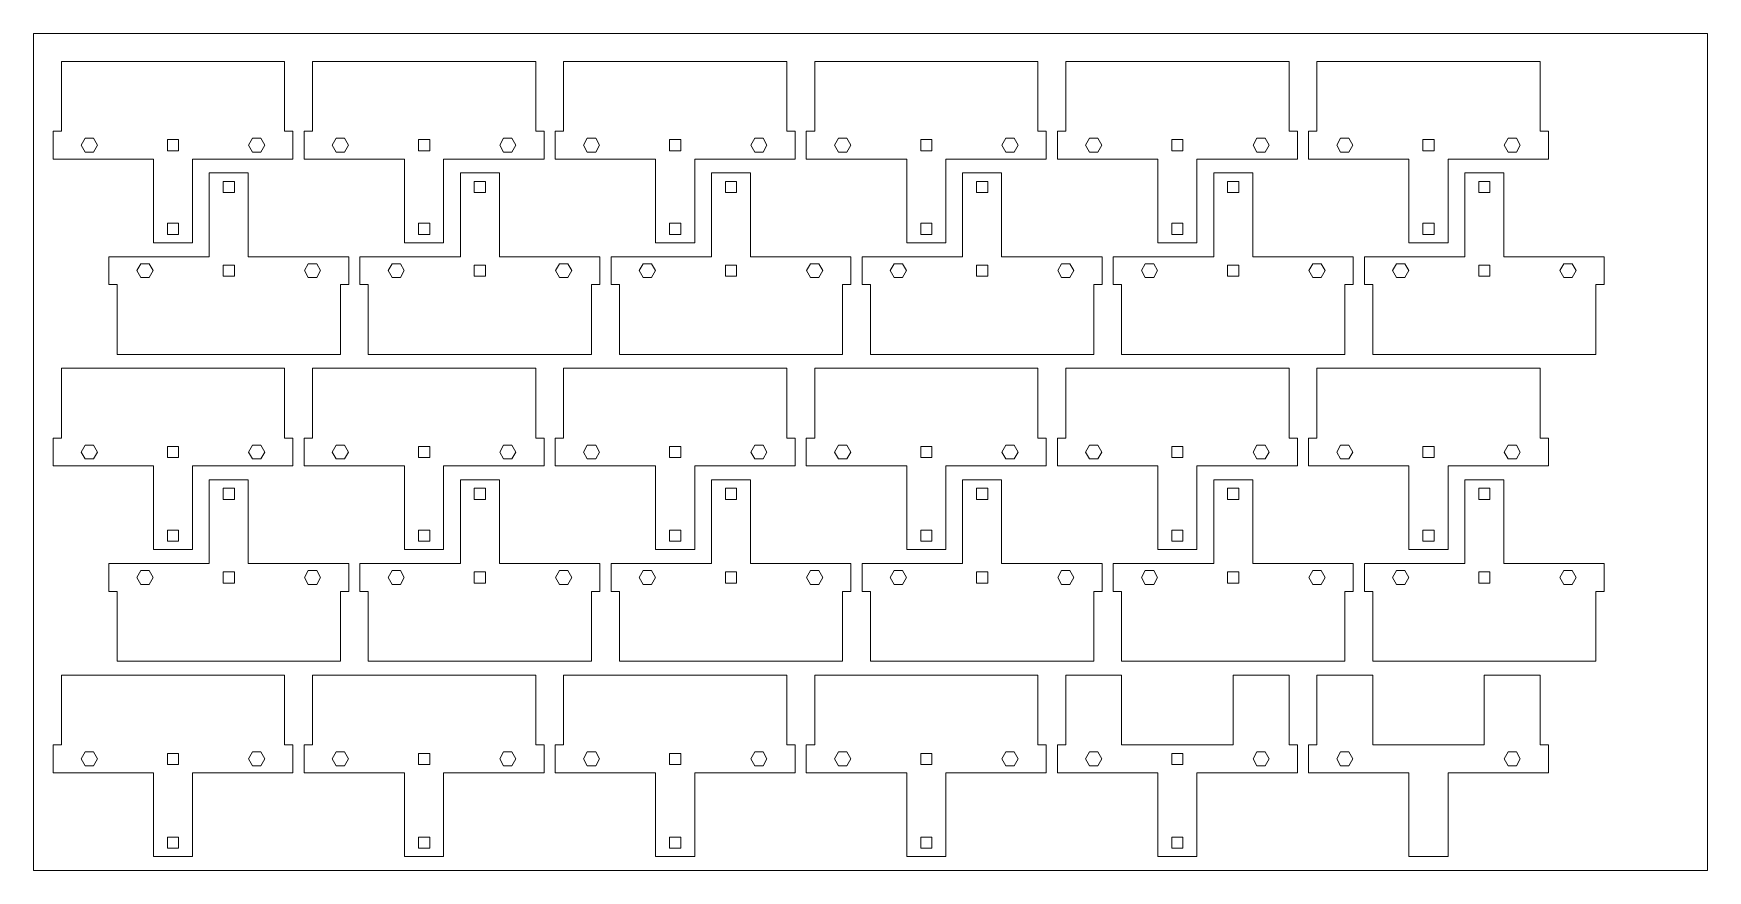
# Model space of a CAD drawing. Header units: millimetres. Extents: x 0 to 600, y 0 to 300.
import ezdxf

# ---------------------------------------------------------------- set-up
doc = ezdxf.new("R2010")
doc.units = ezdxf.units.MM
doc.layers.get('0').update_dxf_attribs({"linetype": 'CONTINUOUS', "lineweight": 0})

msp = doc.modelspace()

# ---------------------------------------------------------------- linework, layer by layer
for p, q in [((600, 300), (0, 300)), ((0, 300), (0, 0)), ((600, 0), (600, 300)), ((10, 290), (10, 265)), ((10, 290), (90, 290)), ((90, 265), (90, 290)), ((100, 290), (100, 265)), ((100, 290), (180, 290)), ((180, 265), (180, 290)), ((190, 290), (190, 265)), ((190, 290), (270, 290)), ((270, 265), (270, 290)), ((280, 290), (280, 265)), ((280, 290), (360, 290)), ((360, 265), (360, 290)), ((370, 290), (370, 265)), ((370, 290), (450, 290)), ((450, 265), (450, 290)), ((460, 290), (460, 265)), ((460, 290), (540, 290)), ((540, 265), (540, 290)), ((10, 265), (7, 265)), ((7, 255), (7, 265)), ((90, 265), (93, 265)), ((93, 255), (93, 265)), ((100, 265), (97, 265)), ((97, 255), (97, 265)), ((180, 265), (183, 265)), ((183, 255), (183, 265)), ((190, 265), (187, 265)), ((187, 255), (187, 265)), ((270, 265), (273, 265)), ((273, 255), (273, 265)), ((280, 265), (277, 265)), ((277, 255), (277, 265)), ((360, 265), (363, 265)), ((363, 255), (363, 265)), ((370, 265), (367, 265)), ((367, 255), (367, 265)), ((450, 265), (453, 265)), ((453, 255), (453, 265)), ((460, 265), (457, 265)), ((457, 255), (457, 265)), ((540, 265), (543, 265)), ((543, 255), (543, 265)), ((18.5, 262.5), (17.1, 260)), ((17.1, 260), (18.5, 257.5)), ((21.5, 262.5), (18.5, 262.5)), ((21.5, 262.5), (22.9, 260)), ((22.9, 260), (21.5, 257.5)), ((48, 262), (52, 262)), ((48, 258), (48, 262)), ((52, 258), (48, 258)), ((52, 262), (52, 258)), ((78.5, 262.5), (77.1, 260)), ((77.1, 260), (78.5, 257.5)), ((81.5, 262.5), (78.5, 262.5)), ((81.5, 262.5), (82.9, 260)), ((82.9, 260), (81.5, 257.5)), ((108.5, 262.5), (107.1, 260)), ((107.1, 260), (108.5, 257.5)), ((111.5, 262.5), (108.5, 262.5)), ((111.5, 262.5), (112.9, 260)), ((112.9, 260), (111.5, 257.5)), ((138, 262), (142, 262)), ((138, 258), (138, 262)), ((142, 258), (138, 258)), ((142, 262), (142, 258)), ((168.5, 262.5), (167.1, 260)), ((167.1, 260), (168.5, 257.5)), ((171.5, 262.5), (168.5, 262.5)), ((171.5, 262.5), (172.9, 260)), ((172.9, 260), (171.5, 257.5)), ((198.5, 262.5), (197.1, 260)), ((197.1, 260), (198.5, 257.5)), ((201.5, 262.5), (198.5, 262.5)), ((201.5, 262.5), (202.9, 260)), ((202.9, 260), (201.5, 257.5)), ((228, 262), (232, 262)), ((228, 258), (228, 262)), ((232, 258), (228, 258)), ((232, 262), (232, 258)), ((258.5, 262.5), (257.1, 260)), ((257.1, 260), (258.5, 257.5)), ((261.5, 262.5), (258.5, 262.5)), ((261.5, 262.5), (262.9, 260)), ((262.9, 260), (261.5, 257.5)), ((288.5, 262.5), (287.1, 260)), ((287.1, 260), (288.5, 257.5)), ((291.5, 262.5), (288.5, 262.5)), ((291.5, 262.5), (292.9, 260)), ((292.9, 260), (291.5, 257.5)), ((318, 262), (322, 262)), ((318, 258), (318, 262)), ((322, 258), (318, 258)), ((322, 262), (322, 258)), ((348.5, 262.5), (347.1, 260)), ((347.1, 260), (348.5, 257.5)), ((351.5, 262.5), (348.5, 262.5)), ((351.5, 262.5), (352.9, 260)), ((352.9, 260), (351.5, 257.5)), ((378.5, 262.5), (377.1, 260)), ((377.1, 260), (378.5, 257.5)), ((381.5, 262.5), (378.5, 262.5)), ((381.5, 262.5), (382.9, 260)), ((382.9, 260), (381.5, 257.5)), ((408, 262), (412, 262)), ((408, 258), (408, 262)), ((412, 258), (408, 258)), ((412, 262), (412, 258)), ((438.5, 262.5), (437.1, 260)), ((437.1, 260), (438.5, 257.5)), ((441.5, 262.5), (438.5, 262.5)), ((441.5, 262.5), (442.9, 260)), ((442.9, 260), (441.5, 257.5)), ((468.5, 262.5), (467.1, 260)), ((467.1, 260), (468.5, 257.5)), ((471.5, 262.5), (468.5, 262.5)), ((471.5, 262.5), (472.9, 260)), ((472.9, 260), (471.5, 257.5)), ((498, 262), (502, 262)), ((498, 258), (498, 262)), ((502, 258), (498, 258)), ((502, 262), (502, 258)), ((528.5, 262.5), (527.1, 260)), ((527.1, 260), (528.5, 257.5)), ((531.5, 262.5), (528.5, 262.5)), ((531.5, 262.5), (532.9, 260)), ((532.9, 260), (531.5, 257.5)), ((7, 255), (43, 255)), ((18.5, 257.5), (21.5, 257.5)), ((43, 255), (43, 225)), ((57, 255), (93, 255)), ((57, 225), (57, 255)), ((78.5, 257.5), (81.5, 257.5)), ((97, 255), (133, 255)), ((108.5, 257.5), (111.5, 257.5)), ((133, 255), (133, 225)), ((147, 255), (183, 255)), ((147, 225), (147, 255)), ((168.5, 257.5), (171.5, 257.5)), ((187, 255), (223, 255)), ((198.5, 257.5), (201.5, 257.5)), ((223, 255), (223, 225)), ((237, 255), (273, 255)), ((237, 225), (237, 255)), ((258.5, 257.5), (261.5, 257.5)), ((277, 255), (313, 255)), ((288.5, 257.5), (291.5, 257.5)), ((313, 255), (313, 225)), ((327, 255), (363, 255)), ((327, 225), (327, 255)), ((348.5, 257.5), (351.5, 257.5)), ((367, 255), (403, 255)), ((378.5, 257.5), (381.5, 257.5)), ((403, 255), (403, 225)), ((417, 255), (453, 255)), ((417, 225), (417, 255)), ((438.5, 257.5), (441.5, 257.5)), ((457, 255), (493, 255)), ((468.5, 257.5), (471.5, 257.5)), ((493, 255), (493, 225)), ((507, 255), (543, 255)), ((507, 225), (507, 255)), ((528.5, 257.5), (531.5, 257.5)), ((63, 250), (77, 250)), ((63, 250), (63, 220)), ((68, 243), (68, 247)), ((68, 247), (72, 247)), ((72, 247), (72, 243)), ((77, 220), (77, 250)), ((153, 250), (167, 250)), ((153, 250), (153, 220)), ((158, 243), (158, 247)), ((158, 247), (162, 247)), ((162, 247), (162, 243)), ((167, 220), (167, 250)), ((243, 250), (257, 250)), ((243, 250), (243, 220)), ((248, 243), (248, 247)), ((248, 247), (252, 247)), ((252, 247), (252, 243)), ((257, 220), (257, 250)), ((333, 250), (347, 250)), ((333, 250), (333, 220)), ((338, 243), (338, 247)), ((338, 247), (342, 247)), ((342, 247), (342, 243)), ((347, 220), (347, 250)), ((423, 250), (437, 250)), ((423, 250), (423, 220)), ((428, 243), (428, 247)), ((428, 247), (432, 247)), ((432, 247), (432, 243)), ((437, 220), (437, 250)), ((513, 250), (527, 250)), ((513, 250), (513, 220)), ((518, 243), (518, 247)), ((518, 247), (522, 247)), ((522, 247), (522, 243)), ((527, 220), (527, 250)), ((72, 243), (68, 243)), ((162, 243), (158, 243)), ((252, 243), (248, 243)), ((342, 243), (338, 243)), ((432, 243), (428, 243)), ((522, 243), (518, 243)), ((48, 232), (52, 232)), ((48, 228), (48, 232)), ((52, 228), (48, 228)), ((52, 232), (52, 228)), ((138, 232), (142, 232)), ((138, 228), (138, 232)), ((142, 228), (138, 228)), ((142, 232), (142, 228)), ((228, 232), (232, 232)), ((228, 228), (228, 232)), ((232, 228), (228, 228)), ((232, 232), (232, 228)), ((318, 232), (322, 232)), ((318, 228), (318, 232)), ((322, 228), (318, 228)), ((322, 232), (322, 228)), ((408, 232), (412, 232)), ((408, 228), (408, 232)), ((412, 228), (408, 228)), ((412, 232), (412, 228)), ((498, 232), (502, 232)), ((498, 228), (498, 232)), ((502, 228), (498, 228)), ((502, 232), (502, 228)), ((43, 225), (57, 225)), ((133, 225), (147, 225)), ((223, 225), (237, 225)), ((313, 225), (327, 225)), ((403, 225), (417, 225)), ((493, 225), (507, 225)), ((63, 220), (27, 220)), ((27, 220), (27, 210)), ((38.5, 217.5), (37.1, 215)), ((41.5, 217.5), (38.5, 217.5)), ((41.5, 217.5), (42.9, 215)), ((68, 213), (68, 217)), ((68, 217), (72, 217)), ((72, 217), (72, 213)), ((113, 220), (77, 220)), ((98.5, 217.5), (97.1, 215)), ((101.5, 217.5), (98.5, 217.5)), ((101.5, 217.5), (102.9, 215)), ((113, 220), (113, 210)), ((153, 220), (117, 220)), ((117, 220), (117, 210)), ((128.5, 217.5), (127.1, 215)), ((131.5, 217.5), (128.5, 217.5)), ((131.5, 217.5), (132.9, 215)), ((158, 213), (158, 217)), ((158, 217), (162, 217)), ((162, 217), (162, 213)), ((203, 220), (167, 220)), ((188.5, 217.5), (187.1, 215)), ((191.5, 217.5), (188.5, 217.5)), ((191.5, 217.5), (192.9, 215)), ((203, 220), (203, 210)), ((243, 220), (207, 220)), ((207, 220), (207, 210)), ((218.5, 217.5), (217.1, 215)), ((221.5, 217.5), (218.5, 217.5)), ((221.5, 217.5), (222.9, 215)), ((248, 213), (248, 217)), ((248, 217), (252, 217)), ((252, 217), (252, 213)), ((293, 220), (257, 220)), ((278.5, 217.5), (277.1, 215)), ((281.5, 217.5), (278.5, 217.5)), ((281.5, 217.5), (282.9, 215)), ((293, 220), (293, 210)), ((333, 220), (297, 220)), ((297, 220), (297, 210)), ((308.5, 217.5), (307.1, 215)), ((311.5, 217.5), (308.5, 217.5)), ((311.5, 217.5), (312.9, 215)), ((338, 213), (338, 217)), ((338, 217), (342, 217)), ((342, 217), (342, 213)), ((383, 220), (347, 220)), ((368.5, 217.5), (367.1, 215)), ((371.5, 217.5), (368.5, 217.5)), ((371.5, 217.5), (372.9, 215)), ((383, 220), (383, 210)), ((423, 220), (387, 220)), ((387, 220), (387, 210)), ((398.5, 217.5), (397.1, 215)), ((401.5, 217.5), (398.5, 217.5)), ((401.5, 217.5), (402.9, 215)), ((428, 213), (428, 217)), ((428, 217), (432, 217)), ((432, 217), (432, 213)), ((473, 220), (437, 220)), ((458.5, 217.5), (457.1, 215)), ((461.5, 217.5), (458.5, 217.5)), ((461.5, 217.5), (462.9, 215)), ((473, 220), (473, 210)), ((513, 220), (477, 220)), ((477, 220), (477, 210)), ((488.5, 217.5), (487.1, 215)), ((491.5, 217.5), (488.5, 217.5)), ((491.5, 217.5), (492.9, 215)), ((518, 213), (518, 217)), ((518, 217), (522, 217)), ((522, 217), (522, 213)), ((563, 220), (527, 220)), ((548.5, 217.5), (547.1, 215)), ((551.5, 217.5), (548.5, 217.5)), ((551.5, 217.5), (552.9, 215)), ((563, 220), (563, 210)), ((30, 210), (27, 210)), ((30, 210), (30, 185)), ((37.1, 215), (38.5, 212.5)), ((38.5, 212.5), (41.5, 212.5)), ((42.9, 215), (41.5, 212.5)), ((72, 213), (68, 213)), ((97.1, 215), (98.5, 212.5)), ((98.5, 212.5), (101.5, 212.5)), ((102.9, 215), (101.5, 212.5)), ((110, 185), (110, 210)), ((110, 210), (113, 210)), ((120, 210), (117, 210)), ((120, 210), (120, 185)), ((127.1, 215), (128.5, 212.5)), ((128.5, 212.5), (131.5, 212.5)), ((132.9, 215), (131.5, 212.5)), ((162, 213), (158, 213)), ((187.1, 215), (188.5, 212.5)), ((188.5, 212.5), (191.5, 212.5)), ((192.9, 215), (191.5, 212.5)), ((200, 185), (200, 210)), ((200, 210), (203, 210)), ((210, 210), (207, 210)), ((210, 210), (210, 185)), ((217.1, 215), (218.5, 212.5)), ((218.5, 212.5), (221.5, 212.5)), ((222.9, 215), (221.5, 212.5)), ((252, 213), (248, 213)), ((277.1, 215), (278.5, 212.5)), ((278.5, 212.5), (281.5, 212.5)), ((282.9, 215), (281.5, 212.5)), ((290, 185), (290, 210)), ((290, 210), (293, 210)), ((300, 210), (297, 210)), ((300, 210), (300, 185)), ((307.1, 215), (308.5, 212.5)), ((308.5, 212.5), (311.5, 212.5)), ((312.9, 215), (311.5, 212.5)), ((342, 213), (338, 213)), ((367.1, 215), (368.5, 212.5)), ((368.5, 212.5), (371.5, 212.5)), ((372.9, 215), (371.5, 212.5)), ((380, 185), (380, 210)), ((380, 210), (383, 210)), ((390, 210), (387, 210)), ((390, 210), (390, 185)), ((397.1, 215), (398.5, 212.5)), ((398.5, 212.5), (401.5, 212.5)), ((402.9, 215), (401.5, 212.5)), ((432, 213), (428, 213)), ((457.1, 215), (458.5, 212.5)), ((458.5, 212.5), (461.5, 212.5)), ((462.9, 215), (461.5, 212.5)), ((470, 185), (470, 210)), ((470, 210), (473, 210)), ((480, 210), (477, 210)), ((480, 210), (480, 185)), ((487.1, 215), (488.5, 212.5)), ((488.5, 212.5), (491.5, 212.5)), ((492.9, 215), (491.5, 212.5)), ((522, 213), (518, 213)), ((547.1, 215), (548.5, 212.5)), ((548.5, 212.5), (551.5, 212.5)), ((552.9, 215), (551.5, 212.5)), ((560, 185), (560, 210)), ((560, 210), (563, 210)), ((10, 180), (10, 155)), ((10, 180), (90, 180)), ((110, 185), (30, 185)), ((90, 155), (90, 180)), ((100, 180), (100, 155)), ((100, 180), (180, 180)), ((200, 185), (120, 185)), ((180, 155), (180, 180)), ((190, 180), (190, 155)), ((190, 180), (270, 180)), ((290, 185), (210, 185)), ((270, 155), (270, 180)), ((280, 180), (280, 155)), ((280, 180), (360, 180)), ((380, 185), (300, 185)), ((360, 155), (360, 180)), ((370, 180), (370, 155)), ((370, 180), (450, 180)), ((470, 185), (390, 185)), ((450, 155), (450, 180)), ((460, 180), (460, 155)), ((460, 180), (540, 180)), ((560, 185), (480, 185)), ((540, 155), (540, 180)), ((10, 155), (7, 155)), ((7, 145), (7, 155)), ((18.5, 152.5), (17.1, 150)), ((17.1, 150), (18.5, 147.5)), ((21.5, 152.5), (18.5, 152.5)), ((21.5, 152.5), (22.9, 150)), ((22.9, 150), (21.5, 147.5)), ((48, 152), (52, 152)), ((48, 148), (48, 152)), ((52, 152), (52, 148)), ((78.5, 152.5), (77.1, 150)), ((77.1, 150), (78.5, 147.5)), ((81.5, 152.5), (78.5, 152.5)), ((81.5, 152.5), (82.9, 150)), ((82.9, 150), (81.5, 147.5)), ((90, 155), (93, 155)), ((93, 145), (93, 155)), ((100, 155), (97, 155)), ((97, 145), (97, 155)), ((108.5, 152.5), (107.1, 150)), ((107.1, 150), (108.5, 147.5)), ((111.5, 152.5), (108.5, 152.5)), ((111.5, 152.5), (112.9, 150)), ((112.9, 150), (111.5, 147.5)), ((138, 152), (142, 152)), ((138, 148), (138, 152)), ((142, 152), (142, 148)), ((168.5, 152.5), (167.1, 150)), ((167.1, 150), (168.5, 147.5)), ((171.5, 152.5), (168.5, 152.5)), ((171.5, 152.5), (172.9, 150)), ((172.9, 150), (171.5, 147.5)), ((180, 155), (183, 155)), ((183, 145), (183, 155)), ((190, 155), (187, 155)), ((187, 145), (187, 155)), ((198.5, 152.5), (197.1, 150)), ((197.1, 150), (198.5, 147.5)), ((201.5, 152.5), (198.5, 152.5)), ((201.5, 152.5), (202.9, 150)), ((202.9, 150), (201.5, 147.5)), ((228, 152), (232, 152)), ((228, 148), (228, 152)), ((232, 152), (232, 148)), ((258.5, 152.5), (257.1, 150)), ((257.1, 150), (258.5, 147.5)), ((261.5, 152.5), (258.5, 152.5)), ((261.5, 152.5), (262.9, 150)), ((262.9, 150), (261.5, 147.5)), ((270, 155), (273, 155)), ((273, 145), (273, 155)), ((280, 155), (277, 155)), ((277, 145), (277, 155)), ((288.5, 152.5), (287.1, 150)), ((287.1, 150), (288.5, 147.5)), ((291.5, 152.5), (288.5, 152.5)), ((291.5, 152.5), (292.9, 150)), ((292.9, 150), (291.5, 147.5)), ((318, 152), (322, 152)), ((318, 148), (318, 152)), ((322, 152), (322, 148)), ((348.5, 152.5), (347.1, 150)), ((347.1, 150), (348.5, 147.5)), ((351.5, 152.5), (348.5, 152.5)), ((351.5, 152.5), (352.9, 150)), ((352.9, 150), (351.5, 147.5)), ((360, 155), (363, 155)), ((363, 145), (363, 155)), ((370, 155), (367, 155)), ((367, 145), (367, 155)), ((378.5, 152.5), (377.1, 150)), ((377.1, 150), (378.5, 147.5)), ((381.5, 152.5), (378.5, 152.5)), ((381.5, 152.5), (382.9, 150)), ((382.9, 150), (381.5, 147.5)), ((408, 152), (412, 152)), ((408, 148), (408, 152)), ((412, 152), (412, 148)), ((438.5, 152.5), (437.1, 150)), ((437.1, 150), (438.5, 147.5)), ((441.5, 152.5), (438.5, 152.5)), ((441.5, 152.5), (442.9, 150)), ((442.9, 150), (441.5, 147.5)), ((450, 155), (453, 155)), ((453, 145), (453, 155)), ((460, 155), (457, 155)), ((457, 145), (457, 155)), ((468.5, 152.5), (467.1, 150)), ((467.1, 150), (468.5, 147.5)), ((471.5, 152.5), (468.5, 152.5)), ((471.5, 152.5), (472.9, 150)), ((472.9, 150), (471.5, 147.5)), ((498, 152), (502, 152)), ((498, 148), (498, 152)), ((502, 152), (502, 148)), ((528.5, 152.5), (527.1, 150)), ((527.1, 150), (528.5, 147.5)), ((531.5, 152.5), (528.5, 152.5)), ((531.5, 152.5), (532.9, 150)), ((532.9, 150), (531.5, 147.5)), ((540, 155), (543, 155)), ((543, 145), (543, 155)), ((7, 145), (43, 145)), ((18.5, 147.5), (21.5, 147.5)), ((43, 145), (43, 115)), ((52, 148), (48, 148)), ((57, 145), (93, 145)), ((57, 115), (57, 145)), ((78.5, 147.5), (81.5, 147.5)), ((97, 145), (133, 145)), ((108.5, 147.5), (111.5, 147.5)), ((133, 145), (133, 115)), ((142, 148), (138, 148)), ((147, 145), (183, 145)), ((147, 115), (147, 145)), ((168.5, 147.5), (171.5, 147.5)), ((187, 145), (223, 145)), ((198.5, 147.5), (201.5, 147.5)), ((223, 145), (223, 115)), ((232, 148), (228, 148)), ((237, 145), (273, 145)), ((237, 115), (237, 145)), ((258.5, 147.5), (261.5, 147.5)), ((277, 145), (313, 145)), ((288.5, 147.5), (291.5, 147.5)), ((313, 145), (313, 115)), ((322, 148), (318, 148)), ((327, 145), (363, 145)), ((327, 115), (327, 145)), ((348.5, 147.5), (351.5, 147.5)), ((367, 145), (403, 145)), ((378.5, 147.5), (381.5, 147.5)), ((403, 145), (403, 115)), ((412, 148), (408, 148)), ((417, 145), (453, 145)), ((417, 115), (417, 145)), ((438.5, 147.5), (441.5, 147.5)), ((457, 145), (493, 145)), ((468.5, 147.5), (471.5, 147.5)), ((493, 145), (493, 115)), ((502, 148), (498, 148)), ((507, 145), (543, 145)), ((507, 115), (507, 145)), ((528.5, 147.5), (531.5, 147.5)), ((63, 140), (77, 140)), ((63, 140), (63, 110)), ((77, 110), (77, 140)), ((153, 140), (167, 140)), ((153, 140), (153, 110)), ((167, 110), (167, 140)), ((243, 140), (257, 140)), ((243, 140), (243, 110)), ((257, 110), (257, 140)), ((333, 140), (347, 140)), ((333, 140), (333, 110)), ((347, 110), (347, 140)), ((423, 140), (437, 140)), ((423, 140), (423, 110)), ((437, 110), (437, 140)), ((513, 140), (527, 140)), ((513, 140), (513, 110)), ((527, 110), (527, 140)), ((68, 133), (68, 137)), ((68, 137), (72, 137)), ((72, 133), (68, 133)), ((72, 137), (72, 133)), ((158, 133), (158, 137)), ((158, 137), (162, 137)), ((162, 133), (158, 133)), ((162, 137), (162, 133)), ((248, 133), (248, 137)), ((248, 137), (252, 137)), ((252, 133), (248, 133)), ((252, 137), (252, 133)), ((338, 133), (338, 137)), ((338, 137), (342, 137)), ((342, 133), (338, 133)), ((342, 137), (342, 133)), ((428, 133), (428, 137)), ((428, 137), (432, 137)), ((432, 133), (428, 133)), ((432, 137), (432, 133)), ((518, 133), (518, 137)), ((518, 137), (522, 137)), ((522, 133), (518, 133)), ((522, 137), (522, 133)), ((48, 122), (52, 122)), ((48, 118), (48, 122)), ((52, 122), (52, 118)), ((138, 122), (142, 122)), ((138, 118), (138, 122)), ((142, 122), (142, 118)), ((228, 122), (232, 122)), ((228, 118), (228, 122)), ((232, 122), (232, 118)), ((318, 122), (322, 122)), ((318, 118), (318, 122)), ((322, 122), (322, 118)), ((408, 122), (412, 122)), ((408, 118), (408, 122)), ((412, 122), (412, 118)), ((498, 122), (502, 122)), ((498, 118), (498, 122)), ((502, 122), (502, 118)), ((43, 115), (57, 115)), ((52, 118), (48, 118)), ((133, 115), (147, 115)), ((142, 118), (138, 118)), ((223, 115), (237, 115)), ((232, 118), (228, 118)), ((313, 115), (327, 115)), ((322, 118), (318, 118)), ((403, 115), (417, 115)), ((412, 118), (408, 118)), ((493, 115), (507, 115)), ((502, 118), (498, 118)), ((63, 110), (27, 110)), ((27, 110), (27, 100)), ((113, 110), (77, 110)), ((113, 110), (113, 100)), ((153, 110), (117, 110)), ((117, 110), (117, 100)), ((203, 110), (167, 110)), ((203, 110), (203, 100)), ((243, 110), (207, 110)), ((207, 110), (207, 100)), ((293, 110), (257, 110)), ((293, 110), (293, 100)), ((333, 110), (297, 110)), ((297, 110), (297, 100)), ((383, 110), (347, 110)), ((383, 110), (383, 100)), ((423, 110), (387, 110)), ((387, 110), (387, 100)), ((473, 110), (437, 110)), ((473, 110), (473, 100)), ((513, 110), (477, 110)), ((477, 110), (477, 100)), ((563, 110), (527, 110)), ((563, 110), (563, 100)), ((38.5, 107.5), (37.1, 105)), ((37.1, 105), (38.5, 102.5)), ((41.5, 107.5), (38.5, 107.5)), ((38.5, 102.5), (41.5, 102.5)), ((41.5, 107.5), (42.9, 105)), ((42.9, 105), (41.5, 102.5)), ((68, 103), (68, 107)), ((68, 107), (72, 107)), ((72, 103), (68, 103)), ((72, 107), (72, 103)), ((98.5, 107.5), (97.1, 105)), ((97.1, 105), (98.5, 102.5)), ((101.5, 107.5), (98.5, 107.5)), ((98.5, 102.5), (101.5, 102.5)), ((101.5, 107.5), (102.9, 105)), ((102.9, 105), (101.5, 102.5)), ((128.5, 107.5), (127.1, 105)), ((127.1, 105), (128.5, 102.5)), ((131.5, 107.5), (128.5, 107.5)), ((128.5, 102.5), (131.5, 102.5)), ((131.5, 107.5), (132.9, 105)), ((132.9, 105), (131.5, 102.5)), ((158, 103), (158, 107)), ((158, 107), (162, 107)), ((162, 103), (158, 103)), ((162, 107), (162, 103)), ((188.5, 107.5), (187.1, 105)), ((187.1, 105), (188.5, 102.5)), ((191.5, 107.5), (188.5, 107.5)), ((188.5, 102.5), (191.5, 102.5)), ((191.5, 107.5), (192.9, 105)), ((192.9, 105), (191.5, 102.5)), ((218.5, 107.5), (217.1, 105)), ((217.1, 105), (218.5, 102.5)), ((221.5, 107.5), (218.5, 107.5)), ((218.5, 102.5), (221.5, 102.5)), ((221.5, 107.5), (222.9, 105)), ((222.9, 105), (221.5, 102.5)), ((248, 103), (248, 107)), ((248, 107), (252, 107)), ((252, 103), (248, 103)), ((252, 107), (252, 103)), ((278.5, 107.5), (277.1, 105)), ((277.1, 105), (278.5, 102.5)), ((281.5, 107.5), (278.5, 107.5)), ((278.5, 102.5), (281.5, 102.5)), ((281.5, 107.5), (282.9, 105)), ((282.9, 105), (281.5, 102.5)), ((308.5, 107.5), (307.1, 105)), ((307.1, 105), (308.5, 102.5)), ((311.5, 107.5), (308.5, 107.5)), ((308.5, 102.5), (311.5, 102.5)), ((311.5, 107.5), (312.9, 105)), ((312.9, 105), (311.5, 102.5)), ((338, 103), (338, 107)), ((338, 107), (342, 107)), ((342, 103), (338, 103)), ((342, 107), (342, 103)), ((368.5, 107.5), (367.1, 105)), ((367.1, 105), (368.5, 102.5)), ((371.5, 107.5), (368.5, 107.5)), ((368.5, 102.5), (371.5, 102.5)), ((371.5, 107.5), (372.9, 105)), ((372.9, 105), (371.5, 102.5)), ((398.5, 107.5), (397.1, 105)), ((397.1, 105), (398.5, 102.5)), ((401.5, 107.5), (398.5, 107.5)), ((398.5, 102.5), (401.5, 102.5)), ((401.5, 107.5), (402.9, 105)), ((402.9, 105), (401.5, 102.5)), ((428, 103), (428, 107)), ((428, 107), (432, 107)), ((432, 103), (428, 103)), ((432, 107), (432, 103)), ((458.5, 107.5), (457.1, 105)), ((457.1, 105), (458.5, 102.5)), ((461.5, 107.5), (458.5, 107.5)), ((458.5, 102.5), (461.5, 102.5)), ((461.5, 107.5), (462.9, 105)), ((462.9, 105), (461.5, 102.5)), ((488.5, 107.5), (487.1, 105)), ((487.1, 105), (488.5, 102.5)), ((491.5, 107.5), (488.5, 107.5)), ((488.5, 102.5), (491.5, 102.5)), ((491.5, 107.5), (492.9, 105)), ((492.9, 105), (491.5, 102.5)), ((518, 103), (518, 107)), ((518, 107), (522, 107)), ((522, 103), (518, 103)), ((522, 107), (522, 103)), ((548.5, 107.5), (547.1, 105)), ((547.1, 105), (548.5, 102.5)), ((551.5, 107.5), (548.5, 107.5)), ((548.5, 102.5), (551.5, 102.5)), ((551.5, 107.5), (552.9, 105)), ((552.9, 105), (551.5, 102.5)), ((30, 100), (27, 100)), ((30, 100), (30, 75)), ((110, 75), (110, 100)), ((110, 100), (113, 100)), ((120, 100), (117, 100)), ((120, 100), (120, 75)), ((200, 75), (200, 100)), ((200, 100), (203, 100)), ((210, 100), (207, 100)), ((210, 100), (210, 75)), ((290, 75), (290, 100)), ((290, 100), (293, 100)), ((300, 100), (297, 100)), ((300, 100), (300, 75)), ((380, 75), (380, 100)), ((380, 100), (383, 100)), ((390, 100), (387, 100)), ((390, 100), (390, 75)), ((470, 75), (470, 100)), ((470, 100), (473, 100)), ((480, 100), (477, 100)), ((480, 100), (480, 75)), ((560, 75), (560, 100)), ((560, 100), (563, 100)), ((110, 75), (30, 75)), ((200, 75), (120, 75)), ((290, 75), (210, 75)), ((380, 75), (300, 75)), ((470, 75), (390, 75)), ((560, 75), (480, 75)), ((10, 70), (10, 45)), ((10, 70), (90, 70)), ((90, 45), (90, 70)), ((100, 70), (100, 45)), ((100, 70), (180, 70)), ((180, 45), (180, 70)), ((190, 70), (190, 45)), ((190, 70), (270, 70)), ((270, 45), (270, 70)), ((280, 70), (280, 45)), ((280, 70), (360, 70)), ((360, 45), (360, 70)), ((370, 70), (370, 45)), ((370, 70), (390, 70)), ((390, 70), (390, 45)), ((430, 45), (430, 70)), ((430, 70), (450, 70)), ((450, 45), (450, 70)), ((460, 70), (460, 45)), ((460, 70), (480, 70)), ((480, 70), (480, 45)), ((520, 45), (520, 70)), ((520, 70), (540, 70)), ((540, 45), (540, 70)), ((10, 45), (7, 45)), ((7, 35), (7, 45)), ((18.5, 42.5), (17.1, 40)), ((21.5, 42.5), (18.5, 42.5)), ((21.5, 42.5), (22.9, 40)), ((48, 42), (52, 42)), ((48, 38), (48, 42)), ((52, 42), (52, 38)), ((78.5, 42.5), (77.1, 40)), ((81.5, 42.5), (78.5, 42.5)), ((81.5, 42.5), (82.9, 40)), ((90, 45), (93, 45)), ((93, 35), (93, 45)), ((100, 45), (97, 45)), ((97, 35), (97, 45)), ((108.5, 42.5), (107.1, 40)), ((111.5, 42.5), (108.5, 42.5)), ((111.5, 42.5), (112.9, 40)), ((138, 42), (142, 42)), ((138, 38), (138, 42)), ((142, 42), (142, 38)), ((168.5, 42.5), (167.1, 40)), ((171.5, 42.5), (168.5, 42.5)), ((171.5, 42.5), (172.9, 40)), ((180, 45), (183, 45)), ((183, 35), (183, 45)), ((190, 45), (187, 45)), ((187, 35), (187, 45)), ((198.5, 42.5), (197.1, 40)), ((201.5, 42.5), (198.5, 42.5)), ((201.5, 42.5), (202.9, 40)), ((228, 42), (232, 42)), ((228, 38), (228, 42)), ((232, 42), (232, 38)), ((258.5, 42.5), (257.1, 40)), ((261.5, 42.5), (258.5, 42.5)), ((261.5, 42.5), (262.9, 40)), ((270, 45), (273, 45)), ((273, 35), (273, 45)), ((280, 45), (277, 45)), ((277, 35), (277, 45)), ((288.5, 42.5), (287.1, 40)), ((291.5, 42.5), (288.5, 42.5)), ((291.5, 42.5), (292.9, 40)), ((318, 42), (322, 42)), ((318, 38), (318, 42)), ((322, 42), (322, 38)), ((348.5, 42.5), (347.1, 40)), ((351.5, 42.5), (348.5, 42.5)), ((351.5, 42.5), (352.9, 40)), ((360, 45), (363, 45)), ((363, 35), (363, 45)), ((370, 45), (367, 45)), ((367, 35), (367, 45)), ((378.5, 42.5), (377.1, 40)), ((381.5, 42.5), (378.5, 42.5)), ((381.5, 42.5), (382.9, 40)), ((390, 45), (430, 45)), ((408, 42), (412, 42)), ((408, 38), (408, 42)), ((412, 42), (412, 38)), ((438.5, 42.5), (437.1, 40)), ((441.5, 42.5), (438.5, 42.5)), ((441.5, 42.5), (442.9, 40)), ((450, 45), (453, 45)), ((453, 35), (453, 45)), ((460, 45), (457, 45)), ((457, 35), (457, 45)), ((468.5, 42.5), (467.1, 40)), ((471.5, 42.5), (468.5, 42.5)), ((471.5, 42.5), (472.9, 40)), ((480, 45), (520, 45)), ((528.5, 42.5), (527.1, 40)), ((531.5, 42.5), (528.5, 42.5)), ((531.5, 42.5), (532.9, 40)), ((540, 45), (543, 45)), ((543, 35), (543, 45)), ((17.1, 40), (18.5, 37.5)), ((18.5, 37.5), (21.5, 37.5)), ((22.9, 40), (21.5, 37.5)), ((52, 38), (48, 38)), ((77.1, 40), (78.5, 37.5)), ((78.5, 37.5), (81.5, 37.5)), ((82.9, 40), (81.5, 37.5)), ((107.1, 40), (108.5, 37.5)), ((108.5, 37.5), (111.5, 37.5)), ((112.9, 40), (111.5, 37.5)), ((142, 38), (138, 38)), ((167.1, 40), (168.5, 37.5)), ((168.5, 37.5), (171.5, 37.5)), ((172.9, 40), (171.5, 37.5)), ((197.1, 40), (198.5, 37.5)), ((198.5, 37.5), (201.5, 37.5)), ((202.9, 40), (201.5, 37.5)), ((232, 38), (228, 38)), ((257.1, 40), (258.5, 37.5)), ((258.5, 37.5), (261.5, 37.5)), ((262.9, 40), (261.5, 37.5)), ((287.1, 40), (288.5, 37.5)), ((288.5, 37.5), (291.5, 37.5)), ((292.9, 40), (291.5, 37.5)), ((322, 38), (318, 38)), ((347.1, 40), (348.5, 37.5)), ((348.5, 37.5), (351.5, 37.5)), ((352.9, 40), (351.5, 37.5)), ((377.1, 40), (378.5, 37.5)), ((378.5, 37.5), (381.5, 37.5)), ((382.9, 40), (381.5, 37.5)), ((412, 38), (408, 38)), ((437.1, 40), (438.5, 37.5)), ((438.5, 37.5), (441.5, 37.5)), ((442.9, 40), (441.5, 37.5)), ((467.1, 40), (468.5, 37.5)), ((468.5, 37.5), (471.5, 37.5)), ((472.9, 40), (471.5, 37.5)), ((527.1, 40), (528.5, 37.5)), ((528.5, 37.5), (531.5, 37.5)), ((532.9, 40), (531.5, 37.5)), ((7, 35), (43, 35)), ((43, 35), (43, 5)), ((57, 35), (93, 35)), ((57, 5), (57, 35)), ((97, 35), (133, 35)), ((133, 35), (133, 5)), ((147, 35), (183, 35)), ((147, 5), (147, 35)), ((187, 35), (223, 35)), ((223, 35), (223, 5)), ((237, 35), (273, 35)), ((237, 5), (237, 35)), ((277, 35), (313, 35)), ((313, 35), (313, 5)), ((327, 35), (363, 35)), ((327, 5), (327, 35)), ((367, 35), (403, 35)), ((403, 35), (403, 5)), ((417, 35), (453, 35)), ((417, 5), (417, 35)), ((457, 35), (493, 35)), ((493, 35), (493, 5)), ((507, 35), (543, 35)), ((507, 5), (507, 35)), ((48, 12), (52, 12)), ((48, 8), (48, 12)), ((52, 12), (52, 8)), ((138, 12), (142, 12)), ((138, 8), (138, 12)), ((142, 12), (142, 8)), ((228, 12), (232, 12)), ((228, 8), (228, 12)), ((232, 12), (232, 8)), ((318, 12), (322, 12)), ((318, 8), (318, 12)), ((322, 12), (322, 8)), ((408, 12), (412, 12)), ((408, 8), (408, 12)), ((412, 12), (412, 8)), ((52, 8), (48, 8)), ((142, 8), (138, 8)), ((232, 8), (228, 8)), ((322, 8), (318, 8)), ((412, 8), (408, 8)), ((0, 0), (600, 0)), ((43, 5), (57, 5)), ((133, 5), (147, 5)), ((223, 5), (237, 5)), ((313, 5), (327, 5)), ((403, 5), (417, 5)), ((493, 5), (507, 5))]:
    msp.add_line(p, q)

doc.saveas('drawing.dxf')
